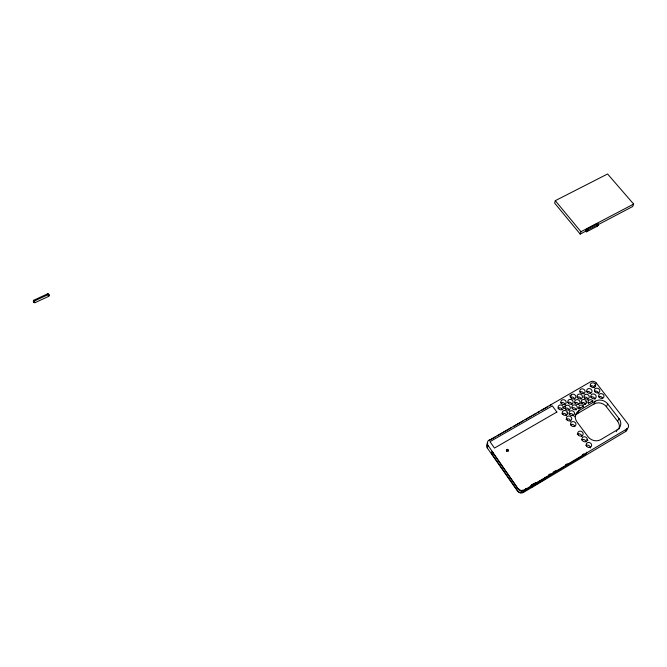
<?xml version="1.0" encoding="UTF-8"?>
<svg xmlns="http://www.w3.org/2000/svg" width="667" height="667" viewBox="0 0 667 667"><rect width="100%" height="100%" fill="white"/><g stroke="black" fill="none" stroke-linecap="round" stroke-linejoin="round"><path stroke-width="1" d="M598.524 224.487L597.415 223.412L586.351 229.215L585.434 230.849L586.677 231.757L597.607 226.013L598.524 224.32L587.168 230.098L586.201 231.691L585.451 230.74M545.131 477.255L544.105 478.664L530.799 486.46L531.466 485.251M545.006 478.147L545.639 477.964L544.606 479.373L531.916 486.943C530.015 487.702 533.308 485.209 531.941 484.984M487.835 443.08A4.235 3.86 18.4 0 0 487.302 447.999L517.484 491.054A4.344 3.985 25.8 0 0 523.445 492.446L625.529 431.557L626.963 428.864A4.277 3.71 26.8 0 0 627.722 423.612L596.306 383.041A4.169 3.593 22.3 0 0 590.587 381.766L489.003 440.503L495.323 436.877M487.302 447.999L488.002 445.364A4.252 3.877 18.2 0 1 489.136 440.003M597.715 224.896L632.733 206.503L633.65 204.085L607.587 173.979L555.294 200.675L554.644 203.11L580.207 234.092L588.502 229.74M524.062 490.704L520.802 492.655A4.352 3.985 25.8 0 1 517.6 490.72L491.437 453.41L491.946 451.576L518.217 489.003A4.369 4.002 25.6 0 0 521.427 490.945L523.095 489.953M580.207 234.092L580.965 231.724L633.65 204.085M597.765 223.57L597.482 224.429L598.241 225.338M518.217 489.003L488.002 445.364M520.802 492.655L521.427 490.945M523.445 492.446L524.362 490.003L626.963 428.864M586.693 452.193L585.826 454.01L524.987 490.278L525.638 488.561M578.998 409.129L579.214 408.613A2.735 2.393 23.1 0 1 579.898 405.419A2.735 2.393 23.1 0 1 583.525 406.103L583.375 406.453M577.772 413.407L578.939 410.639L595.197 401.192L593.955 403.994L577.772 413.407A9.113 7.996 24.1 0 0 574.671 416.842M583.083 407.153L583.3 406.628M596.306 383.041L595.064 385.918A4.144 3.585 22.4 0 0 594.572 385.376M588.369 403.56L588.519 403.21A2.735 2.376 23.3 0 1 589.186 400.033A2.735 2.376 23.3 0 1 592.805 400.717L592.263 401.951M617.6 421.269L618.984 418.543L607.695 403.919L606.378 406.712L617.6 421.269A9.171 7.987 26.1 0 1 618.868 429.064M616.283 431.657L617.2 429.865L600.842 439.586A9.255 8.121 25.8 0 1 588.094 436.793L576.938 421.886A9.163 8.029 24 0 1 578.964 410.672M48.391 295.431L48.766 294.756L47.907 294.706L34.351 301.017C32.691 302.176 35.309 301.576 35.176 302.626L48.624 296.356C50.033 295.823 48.583 293.18 47.407 293.922L33.925 300.2C32.533 300.7 33.942 303.368 35.176 302.626M531.832 484.867L534.484 483.292M548.641 474.854L550.408 473.803M553.068 472.219L555.719 470.644M565.458 464.841L567.225 463.79M582.266 454.827L584.034 453.777M531.916 484.942L536.11 482.441M524.929 490.237L527.614 488.636M531.19 486.501L549.083 475.838M491.437 453.41L493.213 452.376M579.214 408.613L583.525 406.103M588.519 403.21L592.805 400.717M497.123 435.834L511.564 427.547M513.365 426.513L523.287 420.819M525.096 419.776L531.407 416.158M533.216 415.116L535.918 413.565M537.727 412.531L539.528 411.489M541.337 410.455L547.649 406.828M549.458 405.794L551.259 404.761M569.551 396.04L571.352 395.006M586.41 229.181L587.227 230.065M586.618 231.791L586.193 231.724M598.074 224.37L597.307 223.462M596.732 225.163L597.499 226.071M585.726 229.89L586.485 230.807M555.294 200.675L580.965 231.724M545.122 477.33L545.631 478.039M544.589 477.58L545.373 478.664M543.964 478.756L544.464 479.465M531.007 485.743L531.916 486.943M530.774 486.36L531.274 487.068M47.407 293.922L47.841 294.731M48.191 295.548L48.624 296.356M33.925 300.2L34.351 301.017M33.375 300.95L34.217 302.576M48.349 293.98L49.175 295.606M524.362 490.003A4.369 4.002 25.6 0 1 518.359 488.603M627.138 428.431A4.26 3.694 27 0 1 625.529 431.557M506.587 451.209A0.959 0.875 20.5 0 1 506.645 450.025A0.959 0.875 20.5 0 1 507.921 450.042A0.959 0.875 20.5 0 1 508.104 451.226M593.98 404.027A9.088 7.904 24.4 0 1 606.411 406.687M587.969 440.679A9.205 8.087 25.9 0 1 586.86 439.461M595.222 401.226A9.13 7.929 24.3 0 1 607.729 403.894M619.018 418.517A9.221 8.021 26 0 1 617.175 429.831M590.003 386.118A2.693 2.326 22.4 0 1 594.372 387.902M594.731 391.17A2.701 2.343 23 0 1 598.516 393.272M598.666 396.648A2.71 2.351 23.6 0 1 602.626 398.432M590.704 397.115A2.71 2.351 23.2 0 1 594.947 399.283M586.568 391.721A2.701 2.343 22.6 0 1 590.629 393.163M579.915 391.921A2.701 2.351 22.2 0 1 583.908 393.939M585.568 401.901A2.71 2.36 22.8 0 1 585.293 401.884M584.034 397.315A2.71 2.36 22.8 0 1 587.986 399.099M588.069 399.833A2.71 2.36 22.8 0 1 587.994 400.317M580.49 403.243A2.718 2.368 23 0 1 580.64 403.06M581.366 402.534A2.718 2.368 23 0 1 585.384 404.569M577.047 397.215A2.71 2.36 22.3 0 1 581.249 399.141M570.694 397.224A2.701 2.368 21.9 0 1 574.687 399.25M574.604 402.751A2.718 2.376 22.6 0 1 578.756 404.444M571.902 408.004A2.718 2.385 22.7 0 1 576.121 409.947M567.792 402.543A2.71 2.376 22.1 0 1 571.994 404.477M565.032 405.769A2.71 2.385 21.6 0 1 564.549 406.595M563.115 407.337A2.71 2.385 21.6 0 1 562.581 407.362M560.697 402.968A2.71 2.385 21.6 0 1 565.032 404.544M566.958 412.84A2.718 2.393 22.3 0 1 566.692 412.848M564.615 408.571A2.718 2.393 22.3 0 1 569.226 410.505M568.909 413.915A2.726 2.401 23 0 1 573.362 416M561.881 413.848A2.726 2.401 22.5 0 1 566.5 415.791M557.962 408.221A2.718 2.393 21.8 0 1 562.306 409.805M587.977 402.843A2.718 2.368 23.4 0 1 589.853 402.551M578.556 408.321A2.726 2.385 23.2 0 1 580.615 407.912M566 419.368A2.735 2.418 23.2 0 1 570.644 421.319M570.719 424.537A2.743 2.426 23.9 0 1 574.771 426.622M581.641 439.912A2.776 2.451 25.9 0 1 586.126 441.787M577.263 434.434A2.76 2.443 25.1 0 1 581.941 436.668M585.868 445.564A2.785 2.46 26.6 0 1 590.395 447.966M556.878 412.031L494.489 448.057L489.987 441.671L552.284 405.878L556.878 412.031M506.695 450.759A0.959 0.875 20.5 0 0 508.329 450.65A0.959 0.875 20.5 0 0 507.32 449.383A0.959 0.875 20.5 0 0 506.695 450.759M590.954 386.526A2.71 2.343 22.3 0 0 595.489 386.235A2.71 2.343 22.3 0 0 592.529 382.791A2.71 2.343 22.3 0 0 590.954 386.526M594.947 391.721A2.718 2.351 22.9 0 0 599.558 391.846A2.718 2.351 22.9 0 0 596.957 388.169A2.718 2.351 22.9 0 0 594.947 391.721M599.133 397.148A2.726 2.36 23.5 0 0 603.752 397.274A2.726 2.36 23.5 0 0 601.142 393.58A2.726 2.36 23.5 0 0 599.133 397.148M591.312 397.515A2.726 2.36 23.1 0 0 595.931 397.64A2.726 2.36 23.1 0 0 593.338 393.947A2.726 2.36 23.1 0 0 591.312 397.515M587.31 392.288A2.718 2.351 22.5 0 0 591.862 391.996A2.718 2.351 22.5 0 0 588.903 388.536A2.718 2.351 22.5 0 0 587.31 392.288M580.407 392.588A2.718 2.36 22 0 0 584.959 392.296A2.718 2.36 22 0 0 582.016 388.836A2.718 2.36 22 0 0 580.407 392.588M584.559 398.032A2.726 2.368 22.7 0 0 589.119 397.732A2.726 2.368 22.7 0 0 586.16 394.255A2.726 2.368 22.7 0 0 584.559 398.032M581.874 403.285A2.735 2.376 22.9 0 0 586.451 402.985A2.735 2.376 22.9 0 0 583.483 399.491A2.735 2.376 22.9 0 0 581.874 403.285M577.722 397.824A2.718 2.368 22.2 0 0 582.291 397.524A2.718 2.368 22.2 0 0 579.34 394.047A2.718 2.368 22.2 0 0 577.722 397.824M571.127 397.932A2.718 2.376 21.8 0 0 575.696 397.64A2.718 2.376 21.8 0 0 572.753 394.155A2.718 2.376 21.8 0 0 571.127 397.932M575.262 403.402A2.726 2.385 22.4 0 0 579.848 403.101A2.726 2.385 22.4 0 0 576.888 399.608A2.726 2.385 22.4 0 0 575.262 403.402M572.553 408.688A2.735 2.393 22.6 0 0 577.138 408.387A2.735 2.393 22.6 0 0 574.179 404.869A2.735 2.393 22.6 0 0 572.553 408.688M568.409 403.193A2.726 2.385 22 0 0 572.986 402.893A2.726 2.385 22 0 0 570.043 399.4A2.726 2.385 22 0 0 568.409 403.193M561.456 403.502A2.726 2.393 21.5 0 0 566.041 403.202A2.726 2.393 21.5 0 0 563.106 399.7A2.726 2.393 21.5 0 0 561.456 403.502M565.583 408.996A2.735 2.401 22.2 0 0 570.177 408.696A2.735 2.401 22.2 0 0 567.225 405.177A2.735 2.401 22.2 0 0 565.583 408.996M569.726 414.524A2.743 2.41 22.9 0 0 574.337 414.224A2.743 2.41 22.9 0 0 571.369 410.689A2.743 2.41 22.9 0 0 569.726 414.524M562.831 414.315A2.743 2.418 22.4 0 0 567.442 414.015A2.743 2.418 22.4 0 0 564.49 410.48A2.743 2.418 22.4 0 0 562.831 414.315M558.704 408.788A2.735 2.401 21.7 0 0 563.298 408.487A2.735 2.401 21.7 0 0 560.363 404.969A2.735 2.401 21.7 0 0 558.704 408.788M566.983 419.868A2.751 2.426 23.1 0 0 571.602 419.568A2.751 2.426 23.1 0 0 568.634 416.016A2.751 2.426 23.1 0 0 566.983 419.868M570.994 425.238A2.76 2.435 23.8 0 0 575.679 425.371A2.76 2.435 23.8 0 0 573.078 421.569A2.76 2.435 23.8 0 0 570.994 425.238M582.391 440.495A2.793 2.46 25.7 0 0 587.11 440.62A2.793 2.46 25.7 0 0 584.475 436.768A2.793 2.46 25.7 0 0 582.391 440.495M578.156 434.826A2.776 2.451 25 0 0 582.866 434.959A2.776 2.451 25 0 0 580.24 431.124A2.776 2.451 25 0 0 578.156 434.826M586.643 446.181A2.801 2.468 26.4 0 0 591.379 446.315A2.801 2.468 26.4 0 0 588.728 442.438A2.801 2.468 26.4 0 0 586.643 446.181"/></g></svg>
